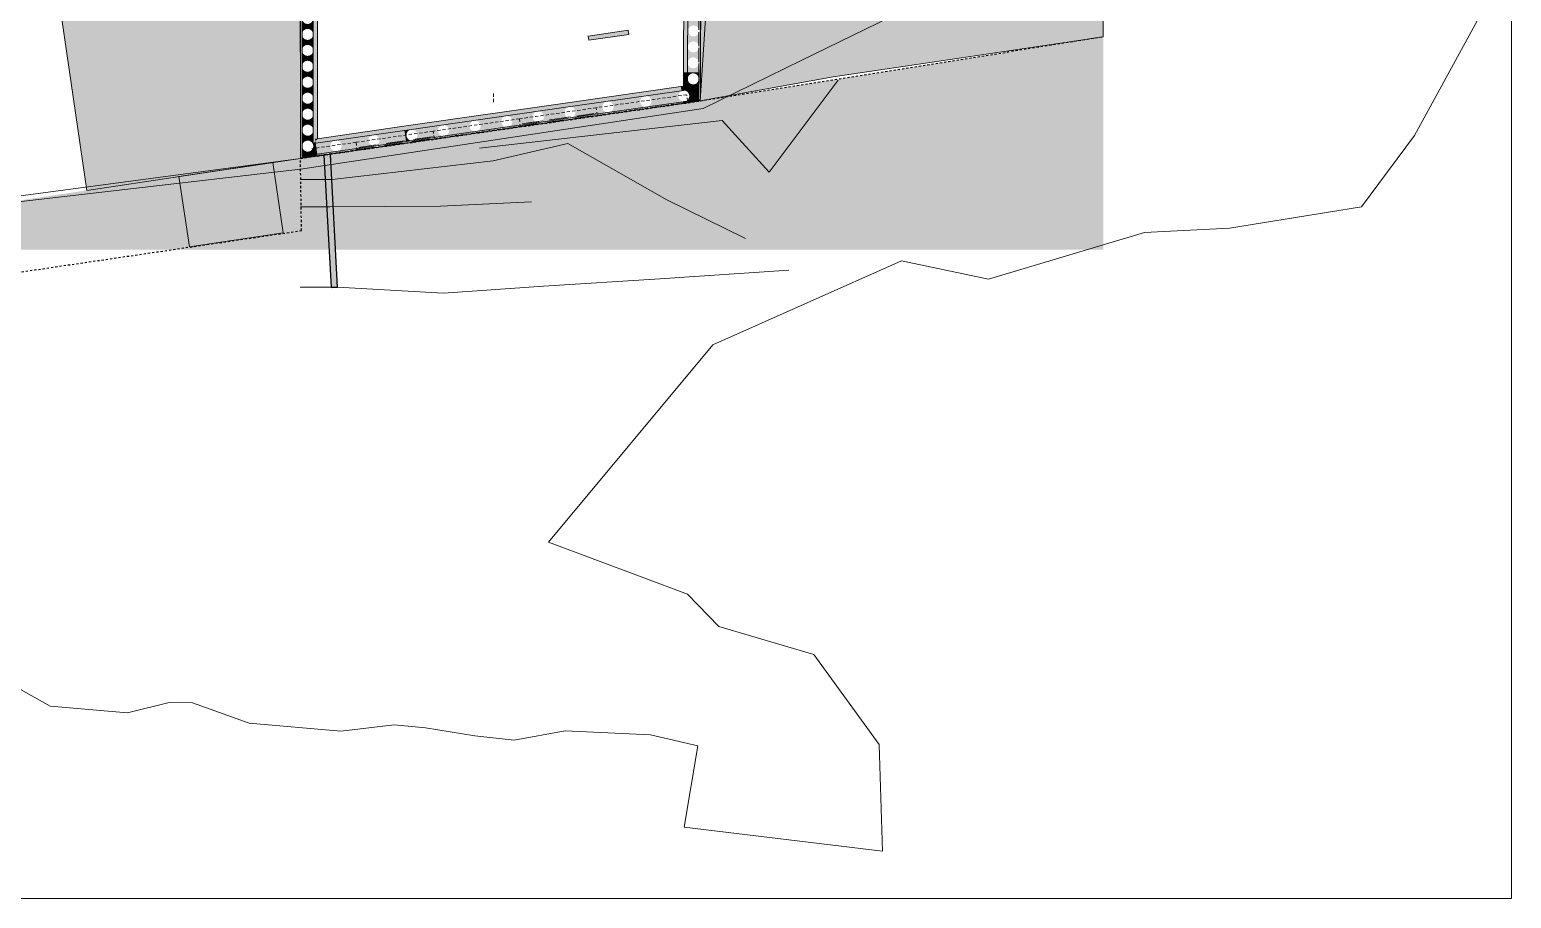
# Model space of a CAD drawing. Header units: metres. Extents: x -14 to 456, y -38 to 65.
# Drawn here: x 120.8 to 190.4, y -37.1 to 3.7 of the extents above; entities that cross this region are included whole.
import ezdxf

# ---------------------------------------------------------------- set-up
doc = ezdxf.new("R2010")
doc.units = ezdxf.units.M
doc.header["$MEASUREMENT"] = 0
doc.set_wipeout_variables(frame=1)
for name, pattern in [('Baufluchtlinie', [0.013, 0.008, -0.005]), ('Grenzlinie', [0.008, 0.003, -0.005]), ('Schnittlinie', [0.006, 0.003, -0.0015, 0, -0.0015]), ('Strichlinie eng', [0.002, 0.0015, -0.0005]), ('Wipeout_Contour', [1, 0, -1])]:
    doc.linetypes.add(name, pattern=pattern)
for name, color, linetype in [('110 Wand Aussen', 7, 'Continuous'), ('111 Wand Aussen - Bohrpfahlwand 80', 7, 'Continuous'), ('150 Stütze', 7, 'Continuous'), ('310 Dachkonstruktion massiv', 7, 'Continuous'), ('520 Fixeinbauten', 7, 'Continuous'), ('710 Gelände', 7, 'Continuous'), ('725 Nachbarbebauung', 7, 'Continuous'), ('Neubau_840 Baulinien', 7, 'Continuous')]:
    doc.layers.add(name, color=color, linetype=linetype)
doc.linetypes.add('Grenze Grundstück', pattern='A,0,[3,415_260415_PP_VA_1_1 -2 FDM1.Shx,S=0.00031746,R=0,X=0,Y=0],-0.04,0', length=0.04)

# ---------------------------------------------------------------- blocks, each defined once
blk = doc.blocks.new('Freifläche_1_2', base_point=(82.931, 64.594))
at = {"layer": '710 Gelände', "color": 83, "linetype": 'Continuous', "lineweight": 13, "true_color": 0x89cd89}
for p, q in [((153.093, 13.793), (152.257, 0.353)), ((168.66, 7.951), (156.994, 2.252)), ((185.81, -1.276), (189.203, 4.952)), ((152.393, 0.004), (156.994, 2.252)), ((155.497, -2.993), (158.735, 1.334)), ((133.473, -2.349), (152.257, 0.353)), ((133.473, -2.848), (152.393, 0.004)), ((141.891, -1.871), (153.289, -0.562)), ((153.289, -0.562), (155.497, -2.993)), ((183.323, -4.616), (185.81, -1.276)), ((142.526, -2.457), (146.027, -1.65)), ((146.027, -1.65), (150.681, -4.297)), ((114.476, -4.895), (133.473, -2.349)), ((134.963, -3.344), (142.526, -2.457)), ((114.579, -5.047), (133.473, -2.848)), ((133.472, -3.342), (134.963, -3.344)), ((133.47, -4.626), (134.856, -4.628)), ((134.856, -4.628), (140.045, -4.591)), ((140.045, -4.591), (144.328, -4.382)), ((150.681, -4.297), (154.379, -6.107)), ((177.118, -5.633), (183.323, -4.616)), ((165.794, -8.028), (173.115, -5.834)), ((173.115, -5.834), (177.118, -5.633)), ((156.411, -7.6), (150.357, -8.003)), ((152.852, -11.111), (161.708, -7.168)), ((161.708, -7.168), (165.794, -8.028)), ((144.887, -8.355), (150.357, -8.003)), ((133.466, -8.402), (135.209, -8.404)), ((135.209, -8.404), (140.189, -8.68)), ((140.189, -8.68), (144.887, -8.355)), ((152.852, -11.111), (145.132, -20.373)), ((151.651, -22.814), (145.132, -20.373)), ((153.128, -24.345), (151.651, -22.814)), ((157.582, -25.655), (153.128, -24.345)), ((160.658, -29.891), (157.582, -25.655)), ((120.066, -27.167), (121.714, -28.087)), ((121.714, -28.087), (125.352, -28.399)), ((125.352, -28.399), (127.306, -27.907)), ((127.306, -27.907), (128.41, -27.926)), ((128.41, -27.926), (131.058, -28.889)), ((131.058, -28.889), (135.375, -29.26)), ((135.375, -29.26), (137.87, -28.953)), ((137.87, -28.953), (139.351, -29.095)), ((139.351, -29.095), (141.668, -29.483)), ((141.668, -29.483), (143.513, -29.679)), ((143.513, -29.679), (145.909, -29.246)), ((145.909, -29.246), (149.912, -29.433)), ((149.912, -29.433), (152.144, -29.951)), ((160.812, -34.894), (160.658, -29.891)), ((152.144, -29.951), (151.505, -33.768)), ((151.505, -33.768), (160.812, -34.894))]:
    blk.add_line(p, q, dxfattribs=at)
at = {"layer": '710 Gelände', "color": 83, "linetype": 'Continuous', "lineweight": 13, "true_color": 0x89cd89, "flags": 128}
blk.add_lwpolyline([(82.931, 64.594), (130.281, 64.594), (145.144, 64.594), (158.369, 64.594), (168.38, 64.594), (190.356, 64.594), (190.356, 61.408), (190.356, 44.773), (190.356, 33.747), (190.356, 33.737), (190.356, 31.642), (190.356, 7.252), (190.356, -37.114), (82.931, -37.114), (82.931, -14.254), (82.931, -12.972), (82.931, -11.944), (82.931, 31.97), (82.931, 34.119), (82.931, 45.103)], close=True, dxfattribs=at)
blk = doc.blocks.new('Decke_5_2', base_point=(152.31, 12.107))
at = {"layer": '725 Nachbarbebauung', "linetype": 'Continuous', "lineweight": 0, "true_color": 0x1f1f1f}
blk.add_hatch(color=250, dxfattribs=at).paths.add_polyline_path([(152.31, 12.107), (152.255, 0.35), (158.498, 1.485), (171.184, 3.371), (171.278, 16.701), (152.322, 13.884)])
at = {"layer": '725 Nachbarbebauung', "color": 8, "linetype": 'Continuous', "lineweight": 13, "flags": 128}
blk.add_lwpolyline([(152.31, 12.107), (152.255, 0.35), (158.498, 1.485), (171.184, 3.371), (171.278, 16.701), (152.322, 13.884)], close=True, dxfattribs=at)
blk = doc.blocks.new('Decke_8_2', base_point=(127.763, -3.199))
at = {"layer": '725 Nachbarbebauung', "linetype": 'Continuous', "lineweight": 0, "true_color": 0x1f1f1f}
blk.add_hatch(color=250, dxfattribs=at).paths.add_polyline_path([(127.763, -3.199), (128.255, -6.498), (132.663, -5.845), (132.174, -2.545)])
at = {"layer": '725 Nachbarbebauung', "color": 8, "linetype": 'Continuous', "lineweight": 13, "flags": 128}
blk.add_lwpolyline([(127.763, -3.199), (128.255, -6.498), (132.663, -5.845), (132.174, -2.545)], close=True, dxfattribs=at)
blk = doc.blocks.new('Decke_15_2', base_point=(123.444, -3.851))
at = {"layer": '725 Nachbarbebauung', "linetype": 'Continuous', "lineweight": 0, "true_color": 0x1f1f1f}
blk.add_hatch(color=250, dxfattribs=at).paths.add_polyline_path([(123.444, -3.851), (132.174, -2.543), (130.326, -2.821), (133.473, -2.349), (133.466, 7.62), (126.868, 6.638), (122.014, 5.915), (122.281, 4.09)])
at = {"layer": '725 Nachbarbebauung', "color": 8, "linetype": 'Continuous', "lineweight": 13, "flags": 128}
blk.add_lwpolyline([(123.444, -3.851), (132.174, -2.543), (130.326, -2.821), (133.473, -2.349), (133.466, 7.62), (126.868, 6.638), (122.014, 5.915), (122.281, 4.09)], close=True, dxfattribs=at)
blk = doc.blocks.new('Öffnung_3_2', base_point=(133.407, 31.678))
at = {"layer": '110 Wand Aussen', "color": 8, "linetype": 'Strichlinie eng', "lineweight": 13, "ltscale": 100, "flags": 128}
for points in [[(147.37, 0.032), (143.757, -0.487)], [(143.808, -0.839), (147.42, -0.32)]]:
    blk.add_lwpolyline(points, dxfattribs=at)
at = {"layer": '110 Wand Aussen', "color": 16, "linetype": 'Strichlinie eng', "lineweight": 13, "ltscale": 100, "true_color": 0x7e0000, "flags": 128}
for points in [[(147.42, -0.32), (147.42, -0.315), (147.416, -0.285), (147.415, -0.28), (147.414, -0.275), (147.413, -0.27), (147.413, -0.265), (147.37, 0.032)], [(143.757, -0.487), (143.8, -0.784), (143.8, -0.789), (143.801, -0.794), (143.802, -0.799), (143.803, -0.804), (143.807, -0.834), (143.808, -0.839)]]:
    blk.add_lwpolyline(points, dxfattribs=at)
blk = doc.blocks.new('Öffnung_4_2', base_point=(133.407, 31.678))
at = {"layer": '110 Wand Aussen', "color": 8, "linetype": 'Strichlinie eng', "lineweight": 13, "ltscale": 100, "flags": 128}
for points in [[(139.703, -1.07), (136.09, -1.589)], [(136.14, -1.941), (139.753, -1.422)]]:
    blk.add_lwpolyline(points, dxfattribs=at)
at = {"layer": '110 Wand Aussen', "color": 16, "linetype": 'Strichlinie eng', "lineweight": 13, "ltscale": 100, "true_color": 0x7e0000, "flags": 128}
for points in [[(139.753, -1.422), (139.753, -1.417), (139.748, -1.387), (139.748, -1.382), (139.747, -1.377), (139.746, -1.372), (139.745, -1.367), (139.743, -1.351), (139.703, -1.07)], [(136.09, -1.589), (136.129, -1.861), (136.133, -1.886), (136.133, -1.891), (136.134, -1.896), (136.135, -1.901), (136.135, -1.906), (136.14, -1.936), (136.14, -1.941)]]:
    blk.add_lwpolyline(points, dxfattribs=at)
blk = doc.blocks.new('Wand_16_2', base_point=(152.297, 9.688))
at = {"layer": '111 Wand Aussen - Bohrpfahlwand 80', "linetype": 'Continuous', "lineweight": 0, "true_color": 0x000000}
for points in [[(151.497, 9.692), (151.463, 1.701), (151.663, 1.7), (151.697, 9.691)], [(151.663, 1.7), (152.183, 1.698), (152.184, 2.109), (152.179, 2.071), (152.153, 2.008), (152.112, 1.954), (152.058, 1.913), (151.995, 1.887), (151.928, 1.878), (151.861, 1.887), (151.798, 1.913), (151.744, 1.954), (151.703, 2.008), (151.677, 2.071), (151.668, 2.138), (151.677, 2.205), (151.703, 2.268), (151.744, 2.322), (151.798, 2.363), (151.861, 2.389), (151.928, 2.398), (151.995, 2.389), (152.058, 2.363), (152.112, 2.322), (152.153, 2.268), (152.179, 2.205), (152.185, 2.166), (152.187, 2.846), (152.184, 2.821), (152.158, 2.758), (152.117, 2.704), (152.063, 2.663), (152, 2.637), (151.933, 2.628), (151.866, 2.637), (151.803, 2.663), (151.749, 2.704), (151.708, 2.758), (151.682, 2.821), (151.673, 2.888), (151.682, 2.955), (151.708, 3.018), (151.749, 3.072), (151.803, 3.113), (151.866, 3.139), (151.933, 3.148), (152, 3.139), (152.063, 3.113), (152.117, 3.072), (152.158, 3.018), (152.184, 2.955), (152.188, 2.928), (152.191, 3.583), (152.189, 3.571), (152.163, 3.508), (152.122, 3.454), (152.068, 3.413), (152.005, 3.387), (151.938, 3.378), (151.871, 3.387), (151.808, 3.413), (151.754, 3.454), (151.713, 3.508), (151.687, 3.571), (151.678, 3.638), (151.687, 3.705), (151.713, 3.768), (151.754, 3.822), (151.808, 3.863), (151.871, 3.889), (151.938, 3.898), (152.005, 3.889), (152.068, 3.863), (152.122, 3.822), (152.163, 3.768), (152.189, 3.705), (152.191, 3.69), (152.194, 4.321), (152.168, 4.258), (152.127, 4.204), (152.073, 4.163), (152.01, 4.137), (151.943, 4.128), (151.875, 4.137), (151.813, 4.163), (151.759, 4.204), (151.718, 4.258), (151.692, 4.321), (151.683, 4.388), (151.692, 4.455), (151.718, 4.518), (151.759, 4.572), (151.813, 4.613), (151.875, 4.639), (151.943, 4.648), (152.01, 4.639), (152.073, 4.613), (152.127, 4.572), (152.168, 4.518), (152.194, 4.455), (152.194, 4.452), (152.197, 5.067), (152.173, 5.008), (152.131, 4.954), (152.078, 4.913), (152.015, 4.887), (151.948, 4.878), (151.88, 4.887), (151.818, 4.913), (151.764, 4.954), (151.722, 5.008), (151.696, 5.071), (151.688, 5.138), (151.696, 5.205), (151.722, 5.268), (151.764, 5.322), (151.818, 5.363), (151.88, 5.389), (151.948, 5.398), (152.015, 5.389), (152.078, 5.363), (152.131, 5.322), (152.173, 5.268), (152.198, 5.208), (152.2, 5.813), (152.178, 5.758), (152.136, 5.704), (152.082, 5.663), (152.02, 5.637), (151.952, 5.628), (151.885, 5.637), (151.822, 5.663), (151.769, 5.704), (151.727, 5.758), (151.701, 5.821), (151.692, 5.888), (151.701, 5.955), (151.727, 6.018), (151.769, 6.072), (151.822, 6.113), (151.885, 6.139), (151.952, 6.148), (152.02, 6.139), (152.082, 6.113), (152.136, 6.072), (152.178, 6.018), (152.201, 5.962), (152.203, 6.559), (152.182, 6.508), (152.141, 6.454), (152.087, 6.413), (152.025, 6.387), (151.957, 6.378), (151.89, 6.387), (151.827, 6.413), (151.773, 6.454), (151.732, 6.508), (151.706, 6.571), (151.697, 6.638), (151.706, 6.705), (151.732, 6.768), (151.773, 6.822), (151.827, 6.863), (151.89, 6.889), (151.957, 6.898), (152.025, 6.889), (152.087, 6.863), (152.141, 6.822), (152.182, 6.768), (152.204, 6.716), (152.207, 7.305), (152.187, 7.258), (152.146, 7.204), (152.092, 7.163), (152.029, 7.137), (151.962, 7.128), (151.895, 7.137), (151.832, 7.163), (151.778, 7.204), (151.737, 7.258), (151.711, 7.321), (151.702, 7.388), (151.711, 7.455), (151.737, 7.518), (151.778, 7.572), (151.832, 7.613), (151.895, 7.639), (151.962, 7.648), (152.029, 7.639), (152.092, 7.613), (152.146, 7.572), (152.187, 7.518), (152.207, 7.47), (152.21, 8.051), (152.192, 8.008), (152.151, 7.954), (152.097, 7.913), (152.034, 7.887), (151.967, 7.878), (151.9, 7.887), (151.837, 7.913), (151.783, 7.954), (151.742, 8.008), (151.716, 8.071), (151.707, 8.138), (151.716, 8.205), (151.742, 8.268), (151.783, 8.322), (151.837, 8.363), (151.9, 8.389), (151.967, 8.398), (152.034, 8.389), (152.097, 8.363), (152.151, 8.322), (152.192, 8.268), (152.211, 8.224), (152.213, 8.797), (152.197, 8.758), (152.156, 8.704), (152.102, 8.663), (152.039, 8.637), (151.972, 8.628), (151.904, 8.637), (151.842, 8.663), (151.788, 8.704), (151.747, 8.758), (151.721, 8.821), (151.712, 8.888), (151.721, 8.955), (151.747, 9.018), (151.788, 9.072), (151.842, 9.113), (151.904, 9.139), (151.972, 9.148), (152.039, 9.139), (152.102, 9.113), (152.156, 9.072), (152.197, 9.018), (152.214, 8.977), (152.216, 9.543), (152.202, 9.508), (152.16, 9.454), (152.107, 9.413), (152.044, 9.387), (151.977, 9.378), (151.909, 9.387), (151.847, 9.413), (151.793, 9.454), (151.751, 9.508), (151.725, 9.571), (151.717, 9.638), (151.724, 9.691), (151.697, 9.691)], [(152.183, 1.698), (152.263, 1.698), (152.297, 9.688), (152.23, 9.688), (152.237, 9.638), (152.228, 9.571), (152.216, 9.543), (152.214, 8.977), (152.223, 8.955), (152.232, 8.888), (152.223, 8.821), (152.213, 8.797), (152.211, 8.224), (152.218, 8.205), (152.227, 8.138), (152.218, 8.071), (152.21, 8.051), (152.207, 7.47), (152.213, 7.455), (152.222, 7.388), (152.213, 7.321), (152.207, 7.305), (152.204, 6.716), (152.208, 6.705), (152.217, 6.638), (152.208, 6.571), (152.203, 6.559), (152.201, 5.962), (152.204, 5.955), (152.212, 5.888), (152.204, 5.821), (152.2, 5.813), (152.198, 5.208), (152.199, 5.205), (152.208, 5.138), (152.199, 5.071), (152.197, 5.067), (152.194, 4.452), (152.203, 4.388), (152.194, 4.321), (152.194, 4.321), (152.191, 3.69), (152.198, 3.638), (152.191, 3.583), (152.188, 2.928), (152.193, 2.888), (152.187, 2.846), (152.185, 2.166), (152.188, 2.138), (152.184, 2.109)]]:
    blk.add_hatch(color=18, dxfattribs=at).paths.add_polyline_path(points)
at = {"layer": '111 Wand Aussen - Bohrpfahlwand 80', "color": 7, "linetype": 'Continuous', "lineweight": 18}
blk.add_line((151.697, 9.691), (151.663, 1.7), dxfattribs=at)
at = {"layer": '111 Wand Aussen - Bohrpfahlwand 80', "color": 7, "linetype": 'Continuous', "lineweight": 13}
for p, q in [((152.214, 8.977), (152.216, 9.543)), ((152.211, 8.224), (152.213, 8.797)), ((152.207, 7.47), (152.21, 8.051)), ((152.204, 6.716), (152.207, 7.305)), ((152.201, 5.962), (152.203, 6.559)), ((152.198, 5.208), (152.2, 5.813)), ((152.194, 4.452), (152.197, 5.067)), ((152.191, 3.69), (152.194, 4.321)), ((152.188, 2.928), (152.191, 3.583)), ((152.185, 2.166), (152.187, 2.846)), ((152.183, 1.698), (152.184, 2.109))]:
    blk.add_line(p, q, dxfattribs=at)
at = {"layer": '111 Wand Aussen - Bohrpfahlwand 80', "color": 7, "linetype": 'Continuous', "lineweight": 18, "flags": 128}
blk.add_lwpolyline([(151.497, 9.692), (151.463, 1.701)], dxfattribs=at)
at = {"layer": '111 Wand Aussen - Bohrpfahlwand 80', "color": 7, "linetype": 'Continuous', "lineweight": 13, "flags": 128}
blk.add_lwpolyline([(152.263, 1.698), (152.297, 9.688)], dxfattribs=at)
blk = doc.blocks.new('Wand_68_2', base_point=(134.878, -2.166))
at = {"layer": '725 Nachbarbebauung', "linetype": 'Continuous', "lineweight": 0, "true_color": 0x555555}
blk.add_hatch(color=251, dxfattribs=at).paths.add_polyline_path([(134.579, -2.182), (134.909, -8.42), (135.209, -8.404), (134.878, -2.166)])
at = {"layer": '725 Nachbarbebauung', "color": 7, "linetype": 'Continuous', "lineweight": 25, "flags": 128}
for points in [[(134.878, -2.166), (134.579, -2.182)], [(134.579, -2.182), (134.909, -8.42)], [(135.209, -8.404), (134.878, -2.166)], [(134.909, -8.42), (135.209, -8.404)]]:
    blk.add_lwpolyline(points, dxfattribs=at)
blk = doc.blocks.new('Wand_69_2', base_point=(133.473, 0.298))
at = {"layer": '111 Wand Aussen - Bohrpfahlwand 80', "linetype": 'Continuous', "lineweight": 0, "true_color": 0x000000}
for points in [[(133.462, 9.688), (133.473, 0.298), (133.553, 0.298), (133.542, 9.688)], [(133.542, 9.688), (133.543, 8.328), (133.552, 8.395), (133.578, 8.458), (133.62, 8.512), (133.673, 8.553), (133.736, 8.579), (133.803, 8.588), (133.871, 8.579), (133.933, 8.553), (133.987, 8.512), (134.029, 8.458), (134.055, 8.395), (134.063, 8.328), (134.062, 9.688), (134.059, 9.688), (134.053, 9.645), (134.027, 9.583), (133.986, 9.529), (133.932, 9.488), (133.869, 9.462), (133.802, 9.453), (133.734, 9.462), (133.672, 9.488), (133.618, 9.529), (133.577, 9.583), (133.551, 9.645), (133.545, 9.688)], [(134.273, 0.299), (134.262, 9.688), (134.062, 9.688), (134.073, 0.298)], [(133.552, 8.26), (133.543, 8.328), (133.545, 7.228), (133.554, 7.295), (133.58, 7.358), (133.621, 7.412), (133.675, 7.453), (133.738, 7.479), (133.805, 7.488), (133.872, 7.479), (133.935, 7.453), (133.989, 7.412), (134.03, 7.358), (134.056, 7.295), (134.065, 7.228), (134.063, 8.328), (134.055, 8.26), (134.029, 8.198), (133.987, 8.144), (133.933, 8.103), (133.871, 8.077), (133.803, 8.068), (133.736, 8.077), (133.673, 8.103), (133.62, 8.144), (133.578, 8.198)], [(133.554, 7.16), (133.545, 7.228), (133.546, 6.478), (133.555, 6.545), (133.581, 6.608), (133.622, 6.662), (133.676, 6.703), (133.738, 6.729), (133.806, 6.738), (133.873, 6.729), (133.936, 6.703), (133.99, 6.662), (134.031, 6.608), (134.057, 6.545), (134.066, 6.478), (134.065, 7.228), (134.056, 7.16), (134.03, 7.098), (133.989, 7.044), (133.935, 7.003), (133.872, 6.977), (133.805, 6.968), (133.738, 6.977), (133.675, 7.003), (133.621, 7.044), (133.58, 7.098)], [(133.555, 6.41), (133.546, 6.478), (133.547, 5.728), (133.556, 5.795), (133.582, 5.858), (133.623, 5.912), (133.677, 5.953), (133.739, 5.979), (133.807, 5.988), (133.874, 5.979), (133.937, 5.953), (133.991, 5.912), (134.032, 5.858), (134.058, 5.795), (134.067, 5.728), (134.066, 6.478), (134.057, 6.41), (134.031, 6.348), (133.99, 6.294), (133.936, 6.253), (133.873, 6.227), (133.806, 6.218), (133.738, 6.227), (133.676, 6.253), (133.622, 6.294), (133.581, 6.348)], [(133.556, 5.66), (133.547, 5.728), (133.548, 4.978), (133.556, 5.045), (133.582, 5.108), (133.624, 5.162), (133.678, 5.203), (133.74, 5.229), (133.808, 5.238), (133.875, 5.229), (133.938, 5.203), (133.991, 5.162), (134.033, 5.108), (134.059, 5.045), (134.068, 4.978), (134.067, 5.728), (134.058, 5.66), (134.032, 5.598), (133.991, 5.544), (133.937, 5.503), (133.874, 5.477), (133.807, 5.468), (133.739, 5.477), (133.677, 5.503), (133.623, 5.544), (133.582, 5.598)], [(133.556, 4.91), (133.548, 4.978), (133.549, 4.228), (133.557, 4.295), (133.583, 4.358), (133.625, 4.412), (133.679, 4.453), (133.741, 4.479), (133.809, 4.488), (133.876, 4.479), (133.939, 4.453), (133.992, 4.412), (134.034, 4.358), (134.06, 4.295), (134.069, 4.228), (134.068, 4.978), (134.059, 4.91), (134.033, 4.848), (133.991, 4.794), (133.938, 4.753), (133.875, 4.727), (133.808, 4.718), (133.74, 4.727), (133.678, 4.753), (133.624, 4.794), (133.582, 4.848)], [(133.557, 4.16), (133.549, 4.228), (133.55, 3.478), (133.558, 3.545), (133.584, 3.608), (133.626, 3.662), (133.68, 3.703), (133.742, 3.729), (133.81, 3.738), (133.877, 3.729), (133.94, 3.703), (133.993, 3.662), (134.035, 3.608), (134.061, 3.545), (134.07, 3.478), (134.069, 4.228), (134.06, 4.16), (134.034, 4.098), (133.992, 4.044), (133.939, 4.003), (133.876, 3.977), (133.809, 3.968), (133.741, 3.977), (133.679, 4.003), (133.625, 4.044), (133.583, 4.098)], [(133.558, 3.41), (133.55, 3.478), (133.55, 2.728), (133.559, 2.795), (133.585, 2.858), (133.627, 2.912), (133.68, 2.953), (133.743, 2.979), (133.81, 2.988), (133.878, 2.979), (133.94, 2.953), (133.994, 2.912), (134.036, 2.858), (134.062, 2.795), (134.07, 2.728), (134.07, 3.478), (134.061, 3.41), (134.035, 3.348), (133.993, 3.294), (133.94, 3.253), (133.877, 3.227), (133.81, 3.218), (133.742, 3.227), (133.68, 3.253), (133.626, 3.294), (133.584, 3.348)], [(133.559, 2.66), (133.55, 2.728), (133.551, 1.978), (133.56, 2.045), (133.586, 2.108), (133.628, 2.162), (133.681, 2.203), (133.744, 2.229), (133.811, 2.238), (133.879, 2.229), (133.941, 2.203), (133.995, 2.162), (134.037, 2.108), (134.063, 2.045), (134.071, 1.978), (134.07, 2.728), (134.062, 2.66), (134.036, 2.598), (133.994, 2.544), (133.94, 2.503), (133.878, 2.477), (133.81, 2.468), (133.743, 2.477), (133.68, 2.503), (133.627, 2.544), (133.585, 2.598)], [(133.56, 1.91), (133.551, 1.978), (133.552, 1.228), (133.561, 1.295), (133.587, 1.358), (133.628, 1.412), (133.682, 1.453), (133.745, 1.479), (133.812, 1.488), (133.88, 1.479), (133.942, 1.453), (133.996, 1.412), (134.037, 1.358), (134.063, 1.295), (134.072, 1.228), (134.071, 1.978), (134.063, 1.91), (134.037, 1.848), (133.995, 1.794), (133.941, 1.753), (133.879, 1.727), (133.811, 1.718), (133.744, 1.727), (133.681, 1.753), (133.628, 1.794), (133.586, 1.848)], [(133.561, 1.16), (133.552, 1.228), (133.553, 0.478), (133.562, 0.545), (133.588, 0.608), (133.629, 0.662), (133.683, 0.703), (133.746, 0.729), (133.813, 0.738), (133.881, 0.729), (133.943, 0.703), (133.997, 0.662), (134.038, 0.608), (134.064, 0.545), (134.073, 0.478), (134.072, 1.228), (134.063, 1.16), (134.037, 1.098), (133.996, 1.044), (133.942, 1.003), (133.88, 0.977), (133.812, 0.968), (133.745, 0.977), (133.682, 1.003), (133.628, 1.044), (133.587, 1.098)], [(133.562, 0.41), (133.553, 0.478), (133.553, 0.298), (133.626, 0.298), (133.588, 0.348)], [(134.038, 0.348), (134.001, 0.298), (134.073, 0.298), (134.073, 0.478), (134.064, 0.41)]]:
    blk.add_hatch(color=18, dxfattribs=at).paths.add_polyline_path(points)
at = {"layer": '111 Wand Aussen - Bohrpfahlwand 80', "color": 7, "linetype": 'Continuous', "lineweight": 13}
for p, q in [((133.542, 9.688), (133.543, 8.328)), ((133.543, 8.328), (133.545, 7.228)), ((133.545, 7.228), (133.546, 6.478)), ((133.546, 6.478), (133.547, 5.728)), ((133.547, 5.728), (133.548, 4.978)), ((133.548, 4.978), (133.549, 4.228)), ((133.549, 4.228), (133.55, 3.478)), ((133.55, 3.478), (133.55, 2.728)), ((133.55, 2.728), (133.551, 1.978)), ((133.551, 1.978), (133.552, 1.228)), ((133.552, 1.228), (133.553, 0.478)), ((133.553, 0.478), (133.553, 0.298))]:
    blk.add_line(p, q, dxfattribs=at)
at = {"layer": '111 Wand Aussen - Bohrpfahlwand 80', "color": 7, "linetype": 'Continuous', "lineweight": 18}
blk.add_line((134.073, 0.298), (134.062, 9.688), dxfattribs=at)
at = {"layer": '111 Wand Aussen - Bohrpfahlwand 80', "color": 7, "linetype": 'Continuous', "lineweight": 13, "flags": 128}
blk.add_lwpolyline([(133.462, 9.688), (133.473, 0.298)], dxfattribs=at)
at = {"layer": '111 Wand Aussen - Bohrpfahlwand 80', "color": 7, "linetype": 'Continuous', "lineweight": 18, "flags": 128}
blk.add_lwpolyline([(134.273, 0.299), (134.262, 9.688)], dxfattribs=at)
blk = doc.blocks.new('Wand_74_2', base_point=(134.277, -2.232))
at = {"layer": '111 Wand Aussen - Bohrpfahlwand 80', "linetype": 'Continuous', "lineweight": 0, "true_color": 0x000000}
for points in [[(134.076, -1.655), (134.191, -1.638), (134.177, -1.538)], [(134.077, -2.18), (134.265, -2.153), (134.191, -1.638), (134.076, -1.655)], [(134.163, -1.44), (134.177, -1.538), (134.276, -1.424)], [(133.557, -2.255), (133.557, -2.336), (134.277, -2.232), (134.265, -2.153)]]:
    blk.add_hatch(color=18, dxfattribs=at).paths.add_polyline_path(points)
at = {"layer": '111 Wand Aussen - Bohrpfahlwand 80', "color": 7, "linetype": 'Continuous', "lineweight": 18}
blk.add_line((134.191, -1.638), (134.076, -1.655), dxfattribs=at)
at = {"layer": '111 Wand Aussen - Bohrpfahlwand 80', "color": 7, "linetype": 'Continuous', "lineweight": 13}
for p, q in [((133.557, -2.255), (134.077, -2.18)), ((134.077, -2.18), (134.265, -2.153))]:
    blk.add_line(p, q, dxfattribs=at)
at = {"layer": '111 Wand Aussen - Bohrpfahlwand 80', "color": 7, "linetype": 'Continuous', "lineweight": 18, "flags": 128}
blk.add_lwpolyline([(134.163, -1.44), (134.276, -1.424)], dxfattribs=at)
at = {"layer": '111 Wand Aussen - Bohrpfahlwand 80', "color": 7, "linetype": 'Continuous', "lineweight": 13, "flags": 128}
blk.add_lwpolyline([(133.557, -2.336), (134.277, -2.232)], dxfattribs=at)
blk = doc.blocks.new('Wand_75_2', base_point=(134.07, -2.183))
at = {"layer": '110 Wand Aussen', "color": 8, "linetype": 'Strichlinie eng', "lineweight": 13, "ltscale": 100, "flags": 128}
for points in [[(134.07, -2.183), (134.027, -1.886)], [(136.09, -1.589), (134.049, -1.883)], [(134.077, -2.237), (136.14, -1.941)], [(134.07, -2.188), (134.07, -2.183)], [(134.071, -2.193), (134.07, -2.188)], [(134.072, -2.198), (134.071, -2.193)], [(134.072, -2.203), (134.072, -2.198)], [(134.077, -2.232), (134.072, -2.203)], [(134.077, -2.237), (134.077, -2.232)]]:
    blk.add_lwpolyline(points, dxfattribs=at)
blk = doc.blocks.new('Wand_77_2', base_point=(139.745, -1.367))
at = {"layer": '110 Wand Aussen', "color": 8, "linetype": 'Strichlinie eng', "lineweight": 13, "ltscale": 100, "flags": 128}
for points in [[(143.757, -0.487), (139.703, -1.07)], [(139.753, -1.422), (143.808, -0.839)]]:
    blk.add_lwpolyline(points, dxfattribs=at)
blk = doc.blocks.new('Wand_79_2', base_point=(147.413, -0.265))
at = {"layer": '110 Wand Aussen', "color": 8, "linetype": 'Strichlinie eng', "lineweight": 13, "ltscale": 100, "flags": 128}
for points in [[(151.614, 0.641), (147.37, 0.032)], [(147.42, -0.32), (151.665, 0.29)], [(151.657, 0.344), (151.614, 0.641)], [(151.658, 0.34), (151.657, 0.344)], [(151.659, 0.335), (151.658, 0.34)], [(151.659, 0.33), (151.659, 0.335)], [(151.66, 0.325), (151.659, 0.33)], [(151.664, 0.295), (151.66, 0.325)], [(151.665, 0.29), (151.664, 0.295)]]:
    blk.add_lwpolyline(points, dxfattribs=at)
blk = doc.blocks.new('Stütze_6_2', base_point=(147.945, 3.439))
at = {"layer": '150 Stütze', "linetype": 'Continuous', "lineweight": 0, "true_color": 0x000000}
blk.add_hatch(color=18, dxfattribs=at).paths.add_polyline_path([(147.019, 3.203), (148.899, 3.478), (148.87, 3.675), (146.99, 3.401)])
at = {"layer": '150 Stütze', "color": 7, "linetype": 'Continuous', "lineweight": 18, "flags": 128}
blk.add_lwpolyline([(147.019, 3.203), (148.899, 3.478), (148.87, 3.675), (146.99, 3.401)], close=True, dxfattribs=at)
blk = doc.blocks.new('Sturmfeste Lüftungslamelle 26')
at = {"color": 254, "linetype": 'Wipeout_Contour', "lineweight": 0, "ltscale": 7.691693}
blk.add_wipeout([(-1.852, 0), (-1.852, -0.003), (1.852, -0.003), (1.852, 0)], dxfattribs=at).dxf.layer = '520 Fixeinbauten'
at = {"layer": '520 Fixeinbauten', "color": 7, "linetype": 'Baufluchtlinie', "lineweight": 13, "ltscale": 100, "flags": 128}
blk.add_lwpolyline([(-1.852, 0), (-1.852, -0.003), (1.852, -0.003), (1.852, 0)], close=True, dxfattribs=at)
at = {"color": 254, "linetype": 'Wipeout_Contour', "lineweight": 0, "ltscale": 7.699814}
blk.add_wipeout([(1.852, 0.088), (1.852, 0.09), (-1.852, 0.09), (-1.852, 0.088)], dxfattribs=at).dxf.layer = '520 Fixeinbauten'
at = {"layer": '520 Fixeinbauten', "color": 7, "linetype": 'Baufluchtlinie', "lineweight": 13, "ltscale": 100, "flags": 128}
blk.add_lwpolyline([(1.852, 0.088), (1.852, 0.09), (-1.852, 0.09), (-1.852, 0.088)], close=True, dxfattribs=at)
at = {"color": 254, "linetype": 'Wipeout_Contour', "lineweight": 0, "ltscale": 7.58781}
blk.add_wipeout([(-1.827, 0), (1.827, 0), (1.827, 0.088), (-1.827, 0.088)], dxfattribs=at).dxf.layer = '520 Fixeinbauten'
at = {"layer": '520 Fixeinbauten', "color": 7, "linetype": 'Baufluchtlinie', "lineweight": 13, "ltscale": 100, "flags": 128}
blk.add_lwpolyline([(-1.827, 0), (1.827, 0), (1.827, 0.088), (-1.827, 0.088)], close=True, dxfattribs=at)
blk = doc.blocks.new('Wand_103_2', base_point=(152.257, 0.353))
at = {"layer": '111 Wand Aussen - Bohrpfahlwand 80', "linetype": 'Continuous', "lineweight": 0, "true_color": 0x000000}
for points in [[(151.46, 1.046), (151.342, 1.029), (151.371, 0.832), (151.459, 0.844)], [(151.371, 0.832), (151.373, 0.819), (151.412, 0.835), (151.479, 0.844), (151.546, 0.835), (151.609, 0.81), (151.659, 0.771), (151.659, 0.873)], [(151.459, 0.844), (151.659, 0.873), (151.46, 1.046)], [(151.46, 1.046), (151.659, 0.873), (151.66, 1.075)], [(151.657, 0.347), (152.177, 0.422), (151.659, 0.873), (151.659, 0.771), (151.663, 0.768), (151.704, 0.714), (151.73, 0.652), (151.739, 0.584), (151.73, 0.517), (151.704, 0.454), (151.663, 0.401), (151.657, 0.396)], [(151.659, 0.873), (152.177, 0.422), (152.179, 0.948)], [(151.479, 0.324), (151.443, 0.329), (151.445, 0.317), (151.657, 0.347), (151.657, 0.396), (151.609, 0.359), (151.546, 0.333)], [(152.177, 0.422), (151.445, 0.317), (151.456, 0.238), (152.177, 0.341)], [(152.257, 0.434), (152.177, 0.422), (152.257, 0.353)], [(152.177, 0.422), (152.177, 0.341), (152.257, 0.353)]]:
    blk.add_hatch(color=18, dxfattribs=at).paths.add_polyline_path(points)
at = {"layer": '111 Wand Aussen - Bohrpfahlwand 80', "color": 7, "linetype": 'Continuous', "lineweight": 18}
for q in [(151.371, 0.832), (151.66, 1.075)]:
    blk.add_line((151.659, 0.873), q, dxfattribs=at)
at = {"layer": '111 Wand Aussen - Bohrpfahlwand 80', "color": 7, "linetype": 'Continuous', "lineweight": 13}
for p, q in [((152.177, 0.422), (152.179, 0.948)), ((151.445, 0.317), (151.657, 0.347)), ((151.657, 0.347), (152.177, 0.422))]:
    blk.add_line(p, q, dxfattribs=at)
at = {"layer": '111 Wand Aussen - Bohrpfahlwand 80', "color": 7, "linetype": 'Continuous', "lineweight": 18, "flags": 128}
blk.add_lwpolyline([(151.46, 1.046), (151.342, 1.029)], dxfattribs=at)
at = {"layer": '111 Wand Aussen - Bohrpfahlwand 80', "color": 7, "linetype": 'Continuous', "lineweight": 13, "flags": 128}
for points in [[(151.456, 0.238), (152.257, 0.353)], [(152.257, 0.353), (152.257, 0.434)]]:
    blk.add_lwpolyline(points, dxfattribs=at)
blk = doc.blocks.new('Wand_104_2', base_point=(133.477, -2.347))
at = {"layer": '111 Wand Aussen - Bohrpfahlwand 80', "linetype": 'Continuous', "lineweight": 0, "true_color": 0x000000}
for points in [[(133.473, 0.298), (133.477, -2.347), (133.557, -2.255), (133.553, 0.298)], [(133.626, 0.298), (133.553, 0.298), (133.554, -0.272), (133.563, -0.205), (133.589, -0.142), (133.63, -0.088), (133.684, -0.047), (133.747, -0.021), (133.814, -0.012), (133.881, -0.021), (133.944, -0.047), (133.998, -0.088), (134.039, -0.142), (134.065, -0.205), (134.074, -0.272), (134.073, 0.298), (134.001, 0.298), (133.997, 0.294), (133.943, 0.253), (133.881, 0.227), (133.813, 0.218), (133.746, 0.227), (133.683, 0.253), (133.629, 0.294)], [(134.276, -1.424), (134.273, 0.299), (134.073, 0.298), (134.076, -1.655)], [(133.563, -0.34), (133.554, -0.272), (133.555, -1.022), (133.564, -0.955), (133.59, -0.892), (133.631, -0.838), (133.685, -0.797), (133.748, -0.771), (133.815, -0.762), (133.882, -0.771), (133.945, -0.797), (133.999, -0.838), (134.04, -0.892), (134.066, -0.955), (134.075, -1.022), (134.074, -0.272), (134.065, -0.34), (134.039, -0.402), (133.998, -0.456), (133.944, -0.497), (133.881, -0.523), (133.814, -0.532), (133.747, -0.523), (133.684, -0.497), (133.63, -0.456), (133.589, -0.402)], [(133.564, -1.09), (133.555, -1.022), (133.556, -1.772), (133.565, -1.705), (133.591, -1.642), (133.632, -1.588), (133.686, -1.547), (133.749, -1.521), (133.816, -1.512), (133.883, -1.521), (133.946, -1.547), (134, -1.588), (134.041, -1.642), (134.056, -1.678), (134.076, -1.655), (134.075, -1.022), (134.066, -1.09), (134.04, -1.152), (133.999, -1.206), (133.945, -1.247), (133.882, -1.273), (133.815, -1.282), (133.748, -1.273), (133.685, -1.247), (133.631, -1.206), (133.59, -1.152)], [(133.556, -1.772), (133.557, -2.255), (133.756, -2.024), (133.749, -2.023), (133.686, -1.997), (133.632, -1.956), (133.591, -1.902), (133.565, -1.84)], [(133.557, -2.255), (134.077, -2.18), (134.076, -1.772), (134.067, -1.84), (134.041, -1.902), (134, -1.956), (133.946, -1.997), (133.883, -2.023), (133.816, -2.032), (133.756, -2.024)], [(134.076, -1.655), (134.056, -1.678), (134.067, -1.705), (134.076, -1.772)], [(133.477, -2.347), (133.557, -2.336), (133.557, -2.255)]]:
    blk.add_hatch(color=18, dxfattribs=at).paths.add_polyline_path(points)
at = {"layer": '111 Wand Aussen - Bohrpfahlwand 80', "color": 7, "linetype": 'Continuous', "lineweight": 13}
for p, q in [((133.553, 0.298), (133.554, -0.272)), ((133.554, -0.272), (133.555, -1.022)), ((133.555, -1.022), (133.556, -1.772)), ((133.556, -1.772), (133.557, -2.255)), ((133.557, -2.255), (134.077, -2.18))]:
    blk.add_line(p, q, dxfattribs=at)
at = {"layer": '111 Wand Aussen - Bohrpfahlwand 80', "color": 7, "linetype": 'Continuous', "lineweight": 18}
blk.add_line((134.076, -1.655), (134.073, 0.298), dxfattribs=at)
at = {"layer": '111 Wand Aussen - Bohrpfahlwand 80', "color": 7, "linetype": 'Continuous', "lineweight": 13, "flags": 128}
for points in [[(133.473, 0.298), (133.477, -2.347)], [(133.477, -2.347), (133.557, -2.336)]]:
    blk.add_lwpolyline(points, dxfattribs=at)
at = {"layer": '111 Wand Aussen - Bohrpfahlwand 80', "color": 7, "linetype": 'Continuous', "lineweight": 18, "flags": 128}
blk.add_lwpolyline([(134.276, -1.424), (134.273, 0.299)], dxfattribs=at)
blk = doc.blocks.new('Wand_105_2', base_point=(152.263, 1.698))
at = {"layer": '111 Wand Aussen - Bohrpfahlwand 80', "linetype": 'Continuous', "lineweight": 0, "true_color": 0x000000}
for points in [[(151.66, 1.075), (151.663, 1.7), (151.463, 1.701), (151.46, 1.046)], [(151.659, 0.873), (152.179, 0.948), (152.181, 1.372), (152.174, 1.321), (152.148, 1.258), (152.107, 1.204), (152.053, 1.163), (151.991, 1.137), (151.923, 1.128), (151.856, 1.137), (151.793, 1.163), (151.739, 1.204), (151.698, 1.258), (151.672, 1.321), (151.663, 1.388), (151.672, 1.455), (151.698, 1.518), (151.739, 1.572), (151.793, 1.613), (151.856, 1.639), (151.923, 1.648), (151.991, 1.639), (152.053, 1.613), (152.107, 1.572), (152.148, 1.518), (152.174, 1.455), (152.181, 1.404), (152.183, 1.698), (151.663, 1.7)], [(152.181, 1.372), (152.177, 0.422), (152.257, 0.434), (152.263, 1.698), (152.183, 1.698), (152.181, 1.404), (152.183, 1.388)]]:
    blk.add_hatch(color=18, dxfattribs=at).paths.add_polyline_path(points)
at = {"layer": '111 Wand Aussen - Bohrpfahlwand 80', "color": 7, "linetype": 'Continuous', "lineweight": 18}
for p in [(151.663, 1.7), (151.659, 0.873)]:
    blk.add_line(p, (151.66, 1.075), dxfattribs=at)
at = {"layer": '111 Wand Aussen - Bohrpfahlwand 80', "color": 7, "linetype": 'Continuous', "lineweight": 13}
for p, q in [((152.181, 1.404), (152.183, 1.698)), ((152.177, 0.422), (152.179, 0.948)), ((152.179, 0.948), (152.181, 1.372))]:
    blk.add_line(p, q, dxfattribs=at)
at = {"layer": '111 Wand Aussen - Bohrpfahlwand 80', "color": 7, "linetype": 'Continuous', "lineweight": 18, "flags": 128}
blk.add_lwpolyline([(151.463, 1.701), (151.46, 1.046)], dxfattribs=at)
at = {"layer": '111 Wand Aussen - Bohrpfahlwand 80', "color": 7, "linetype": 'Continuous', "lineweight": 13, "flags": 128}
blk.add_lwpolyline([(152.257, 0.434), (152.263, 1.698)], dxfattribs=at)
blk = doc.blocks.new('Wand_107_2', base_point=(151.456, 0.238))
at = {"layer": '111 Wand Aussen - Bohrpfahlwand 80', "linetype": 'Continuous', "lineweight": 0, "true_color": 0x000000}
for points in [[(151.342, 1.029), (146.35, 0.312), (146.378, 0.114), (151.371, 0.832)], [(146.464, -0.48), (151.456, 0.238), (151.445, 0.317), (146.452, -0.401)]]:
    blk.add_hatch(color=18, dxfattribs=at).paths.add_polyline_path(points)
h = blk.add_hatch(color=18, dxfattribs=at)
h.paths.add_polyline_path([(146.378, 0.114), (146.452, -0.401), (151.445, 0.317), (151.443, 0.329), (151.412, 0.333), (151.349, 0.359), (151.295, 0.401), (151.254, 0.454), (151.228, 0.517), (151.219, 0.584), (151.228, 0.652), (151.254, 0.714), (151.295, 0.768), (151.349, 0.81), (151.373, 0.819), (151.371, 0.832)])
h.paths.add_polyline_path([(147.656, 0.072), (147.664, 0.139), (147.69, 0.202), (147.732, 0.256), (147.786, 0.297), (147.848, 0.323), (147.916, 0.332), (147.983, 0.323), (148.046, 0.297), (148.099, 0.256), (148.141, 0.202), (148.167, 0.139), (148.176, 0.072), (148.167, 0.005), (148.141, -0.058), (148.099, -0.112), (148.046, -0.153), (147.983, -0.179), (147.916, -0.188), (147.848, -0.179), (147.786, -0.153), (147.732, -0.112), (147.69, -0.058), (147.664, 0.005)], flags=0)
h.paths.add_polyline_path([(149.437, 0.328), (149.446, 0.396), (149.472, 0.458), (149.513, 0.512), (149.567, 0.553), (149.63, 0.579), (149.697, 0.588), (149.764, 0.579), (149.827, 0.553), (149.881, 0.512), (149.922, 0.458), (149.948, 0.396), (149.957, 0.328), (149.948, 0.261), (149.922, 0.198), (149.881, 0.144), (149.827, 0.103), (149.764, 0.077), (149.697, 0.068), (149.63, 0.077), (149.567, 0.103), (149.513, 0.144), (149.472, 0.198), (149.446, 0.261)], flags=0)
at = {"layer": '111 Wand Aussen - Bohrpfahlwand 80', "color": 7, "linetype": 'Continuous', "lineweight": 18}
blk.add_line((151.371, 0.832), (146.378, 0.114), dxfattribs=at)
at = {"layer": '111 Wand Aussen - Bohrpfahlwand 80', "color": 7, "linetype": 'Continuous', "lineweight": 13}
blk.add_line((146.452, -0.401), (151.445, 0.317), dxfattribs=at)
at = {"layer": '111 Wand Aussen - Bohrpfahlwand 80', "color": 7, "linetype": 'Continuous', "lineweight": 18, "flags": 128}
blk.add_lwpolyline([(151.342, 1.029), (146.35, 0.312)], dxfattribs=at)
at = {"layer": '111 Wand Aussen - Bohrpfahlwand 80', "color": 7, "linetype": 'Continuous', "lineweight": 13, "flags": 128}
blk.add_lwpolyline([(146.464, -0.48), (151.456, 0.238)], dxfattribs=at)
blk = doc.blocks.new('Wand_109_2', base_point=(146.464, -0.48))
at = {"layer": '111 Wand Aussen - Bohrpfahlwand 80', "linetype": 'Continuous', "lineweight": 0, "true_color": 0x000000}
for points in [[(146.35, 0.312), (138.332, -0.841), (138.361, -1.039), (146.378, 0.114)], [(138.446, -1.633), (146.464, -0.48), (146.452, -0.401), (138.435, -1.554)], [(138.361, -1.039), (138.435, -1.554), (138.747, -1.509), (138.679, -1.51), (138.614, -1.493), (138.554, -1.46), (138.506, -1.412), (138.471, -1.354), (138.453, -1.288), (138.452, -1.22), (138.469, -1.155), (138.502, -1.096), (138.549, -1.047), (138.608, -1.012), (138.673, -0.994)]]:
    blk.add_hatch(color=18, dxfattribs=at).paths.add_polyline_path(points)
h = blk.add_hatch(color=18, dxfattribs=at)
h.paths.add_polyline_path([(138.673, -0.994), (138.741, -0.993), (138.807, -1.01), (138.866, -1.043), (138.915, -1.091), (138.949, -1.149), (138.968, -1.214), (138.968, -1.282), (138.952, -1.348), (138.918, -1.407), (138.871, -1.456), (138.812, -1.49), (138.747, -1.509), (146.452, -0.401), (146.378, 0.114)])
h.paths.add_polyline_path([(139.944, -1.105), (139.935, -1.038), (139.944, -0.971), (139.97, -0.908), (140.011, -0.854), (140.065, -0.813), (140.128, -0.787), (140.195, -0.778), (140.262, -0.787), (140.325, -0.813), (140.379, -0.854), (140.42, -0.908), (140.446, -0.971), (140.455, -1.038), (140.446, -1.105), (140.42, -1.168), (140.379, -1.222), (140.325, -1.263), (140.262, -1.289), (140.195, -1.298), (140.128, -1.289), (140.065, -1.263), (140.011, -1.222), (139.97, -1.168)], flags=0)
h.paths.add_polyline_path([(141.42, -0.824), (141.428, -0.757), (141.454, -0.694), (141.496, -0.641), (141.55, -0.599), (141.612, -0.573), (141.68, -0.564), (141.747, -0.573), (141.81, -0.599), (141.863, -0.641), (141.905, -0.694), (141.931, -0.757), (141.94, -0.824), (141.931, -0.892), (141.905, -0.954), (141.863, -1.008), (141.81, -1.05), (141.747, -1.076), (141.68, -1.084), (141.612, -1.076), (141.55, -1.05), (141.496, -1.008), (141.454, -0.954), (141.428, -0.892)], flags=0)
h.paths.add_polyline_path([(142.904, -0.611), (142.913, -0.544), (142.939, -0.481), (142.981, -0.427), (143.034, -0.386), (143.097, -0.36), (143.164, -0.351), (143.232, -0.36), (143.294, -0.386), (143.348, -0.427), (143.39, -0.481), (143.415, -0.544), (143.424, -0.611), (143.415, -0.678), (143.39, -0.741), (143.348, -0.795), (143.294, -0.836), (143.232, -0.862), (143.164, -0.871), (143.097, -0.862), (143.034, -0.836), (142.981, -0.795), (142.939, -0.741), (142.913, -0.678)], flags=0)
h.paths.add_polyline_path([(144.398, -0.465), (144.389, -0.398), (144.398, -0.33), (144.424, -0.268), (144.465, -0.214), (144.519, -0.172), (144.582, -0.146), (144.649, -0.138), (144.716, -0.146), (144.779, -0.172), (144.833, -0.214), (144.874, -0.268), (144.9, -0.33), (144.909, -0.398), (144.9, -0.465), (144.874, -0.528), (144.833, -0.581), (144.779, -0.623), (144.716, -0.649), (144.649, -0.658), (144.582, -0.649), (144.519, -0.623), (144.465, -0.581), (144.424, -0.528)], flags=0)
h.paths.add_polyline_path([(145.883, -0.251), (145.874, -0.184), (145.883, -0.117), (145.909, -0.054), (145.95, 0), (146.004, 0.041), (146.067, 0.067), (146.134, 0.076), (146.201, 0.067), (146.264, 0.041), (146.318, 0), (146.359, -0.054), (146.385, -0.117), (146.394, -0.184), (146.385, -0.251), (146.359, -0.314), (146.318, -0.368), (146.264, -0.409), (146.201, -0.435), (146.134, -0.444), (146.067, -0.435), (146.004, -0.409), (145.95, -0.368), (145.909, -0.314)], flags=0)
at = {"layer": '111 Wand Aussen - Bohrpfahlwand 80', "color": 7, "linetype": 'Continuous', "lineweight": 18}
blk.add_line((146.378, 0.114), (138.361, -1.039), dxfattribs=at)
at = {"layer": '111 Wand Aussen - Bohrpfahlwand 80', "color": 7, "linetype": 'Continuous', "lineweight": 13}
for p, q in [((138.747, -1.509), (146.452, -0.401)), ((138.435, -1.554), (138.747, -1.509))]:
    blk.add_line(p, q, dxfattribs=at)
at = {"layer": '111 Wand Aussen - Bohrpfahlwand 80', "color": 7, "linetype": 'Continuous', "lineweight": 18, "flags": 128}
blk.add_lwpolyline([(146.35, 0.312), (138.332, -0.841)], dxfattribs=at)
at = {"layer": '111 Wand Aussen - Bohrpfahlwand 80', "color": 7, "linetype": 'Continuous', "lineweight": 13, "flags": 128}
blk.add_lwpolyline([(138.446, -1.633), (146.464, -0.48)], dxfattribs=at)
blk = doc.blocks.new('Wand_110_2', base_point=(138.446, -1.633))
at = {"layer": '111 Wand Aussen - Bohrpfahlwand 80', "linetype": 'Continuous', "lineweight": 0, "true_color": 0x000000}
for points in [[(138.332, -0.841), (134.163, -1.44), (134.191, -1.638), (138.361, -1.039)], [(134.277, -2.232), (138.446, -1.633), (138.435, -1.554), (134.265, -2.153)]]:
    blk.add_hatch(color=18, dxfattribs=at).paths.add_polyline_path(points)
h = blk.add_hatch(color=18, dxfattribs=at)
h.paths.add_polyline_path([(138.361, -1.039), (134.191, -1.638), (134.265, -2.153), (138.435, -1.554)])
h.paths.add_polyline_path([(134.896, -1.831), (134.887, -1.764), (134.896, -1.696), (134.922, -1.634), (134.963, -1.58), (135.017, -1.539), (135.079, -1.513), (135.147, -1.504), (135.214, -1.513), (135.277, -1.539), (135.331, -1.58), (135.372, -1.634), (135.398, -1.696), (135.407, -1.764), (135.398, -1.831), (135.372, -1.894), (135.331, -1.948), (135.277, -1.989), (135.214, -2.015), (135.147, -2.024), (135.079, -2.015), (135.017, -1.989), (134.963, -1.948), (134.922, -1.894)], flags=0)
h.paths.add_polyline_path([(136.677, -1.575), (136.668, -1.508), (136.677, -1.44), (136.703, -1.378), (136.745, -1.324), (136.798, -1.282), (136.861, -1.256), (136.928, -1.248), (136.996, -1.256), (137.058, -1.282), (137.112, -1.324), (137.154, -1.378), (137.18, -1.44), (137.188, -1.508), (137.18, -1.575), (137.154, -1.638), (137.112, -1.691), (137.058, -1.733), (136.996, -1.759), (136.928, -1.768), (136.861, -1.759), (136.798, -1.733), (136.745, -1.691), (136.703, -1.638)], flags=0)
at = {"layer": '111 Wand Aussen - Bohrpfahlwand 80', "color": 7, "linetype": 'Continuous', "lineweight": 18}
blk.add_line((138.361, -1.039), (134.191, -1.638), dxfattribs=at)
at = {"layer": '111 Wand Aussen - Bohrpfahlwand 80', "color": 7, "linetype": 'Continuous', "lineweight": 13}
blk.add_line((134.265, -2.153), (138.435, -1.554), dxfattribs=at)
at = {"layer": '111 Wand Aussen - Bohrpfahlwand 80', "color": 7, "linetype": 'Continuous', "lineweight": 18, "flags": 128}
blk.add_lwpolyline([(138.332, -0.841), (134.163, -1.44)], dxfattribs=at)
at = {"layer": '111 Wand Aussen - Bohrpfahlwand 80', "color": 7, "linetype": 'Continuous', "lineweight": 13, "flags": 128}
blk.add_lwpolyline([(134.277, -2.232), (138.446, -1.633)], dxfattribs=at)

msp = doc.modelspace()

# ---------------------------------------------------------------- hatches: boundary and pattern name
at = {"layer": '710 Gelände', "linetype": 'Continuous', "lineweight": 13, "true_color": 0xb4b4b4}
msp.add_hatch(color=253, dxfattribs=at).paths.add_polyline_path([(114.488, -5.192), (133.477, -2.347), (152.257, 0.353), (171.184, 3.371), (171.184, -6.629), (114.488, -6.629)])

# ---------------------------------------------------------------- linework, layer by layer
at = {"layer": '110 Wand Aussen', "color": 7, "linetype": 'Schnittlinie', "lineweight": 13}
for p, q in [((151.46, 1.046), (152.26, 1.046)), ((151.46, 0.319), (152.022, 0.319))]:
    msp.add_line(p, q, dxfattribs=at)
at = {"layer": '310 Dachkonstruktion massiv', "color": 140, "linetype": 'Strichlinie eng', "lineweight": 0, "ltscale": 100, "true_color": 0x00b9ff}
msp.add_line((142.542, 0.698), (142.542, 0.298), dxfattribs=at)

# ---------------------------------------------------------------- block references
at = {"layer": '110 Wand Aussen', "color": 7, "linetype": 'Continuous', "lineweight": 13}
for name in ['Öffnung_3_2', 'Öffnung_4_2']:
    msp.add_blockref(name, (133.407, 31.678), dxfattribs=at)
at = {"layer": '110 Wand Aussen', "color": 7, "lineweight": 25}
for name, p in [('Wand_79_2', (147.413, -0.265)), ('Wand_77_2', (139.745, -1.367)), ('Wand_75_2', (134.07, -2.183))]:
    msp.add_blockref(name, p, dxfattribs=at)
at = {"layer": '111 Wand Aussen - Bohrpfahlwand 80', "color": 7, "lineweight": 25}
for name, p in [('Wand_69_2', (133.473, 0.298)), ('Wand_16_2', (152.297, 9.688)), ('Wand_105_2', (152.263, 1.698)), ('Wand_103_2', (152.257, 0.353)), ('Wand_104_2', (133.477, -2.347)), ('Wand_74_2', (134.277, -2.232))]:
    msp.add_blockref(name, p, dxfattribs=at)
at = {"layer": '150 Stütze', "color": 7, "lineweight": 18}
msp.add_blockref('Stütze_6_2', (147.945, 3.439), dxfattribs=at)
at = {"layer": '710 Gelände', "color": 83, "lineweight": 13, "true_color": 0x89cd89}
msp.add_blockref('Freifläche_1_2', (82.931, 64.594), dxfattribs=at)
at = {"layer": '725 Nachbarbebauung', "color": 8, "linetype": 'Continuous', "lineweight": 13}
for name, p in [('Decke_5_2', (152.31, 12.107)), ('Decke_15_2', (123.444, -3.851)), ('Decke_8_2', (127.763, -3.199))]:
    msp.add_blockref(name, p, dxfattribs=at)
at = {"layer": '725 Nachbarbebauung', "color": 7, "lineweight": 25}
msp.add_blockref('Wand_68_2', (134.878, -2.166), dxfattribs=at)

# ---------------------------------------------------------------- next in the draw order: block references
at = {"layer": '520 Fixeinbauten', "color": 250, "linetype": 'Baufluchtlinie', "lineweight": 13, "ltscale": 100, "true_color": 0x3f3f3f, "rotation": 8.181283282052387}
for p in [(145.614, -0.568), (137.943, -1.671)]:
    msp.add_blockref('Sturmfeste Lüftungslamelle 26', p, dxfattribs=at)

# ---------------------------------------------------------------- next in the draw order: linework, layer by layer
at = {"layer": 'Neubau_840 Baulinien', "color": 86, "linetype": 'Grenze Grundstück', "lineweight": 13, "true_color": 0x107f01}
msp.add_lwpolyline([(133.407, 31.677), (152.392, 31.676), (152.342, 16.678), (152.307, 10.313), (152.257, 0.353), (133.473, -2.349), (133.472, 10.313), (133.462, 16.678)], close=True, dxfattribs=at)
at = {"layer": 'Neubau_840 Baulinien', "color": 1, "linetype": 'Grenzlinie', "lineweight": 25, "true_color": 0xfb0106}
msp.add_lwpolyline([(96.538, -7.538), (114.587, -5.177), (114.439, -8.55), (133.526, -5.741), (133.473, -2.349), (152.255, 0.35), (171.184, 3.371)], dxfattribs=at)

# ---------------------------------------------------------------- next in the draw order: block references
at = {"layer": '111 Wand Aussen - Bohrpfahlwand 80', "color": 7, "lineweight": 25}
for name, p in [('Wand_107_2', (151.456, 0.238)), ('Wand_109_2', (146.464, -0.48)), ('Wand_110_2', (138.446, -1.633))]:
    msp.add_blockref(name, p, dxfattribs=at)

doc.saveas('drawing.dxf')
